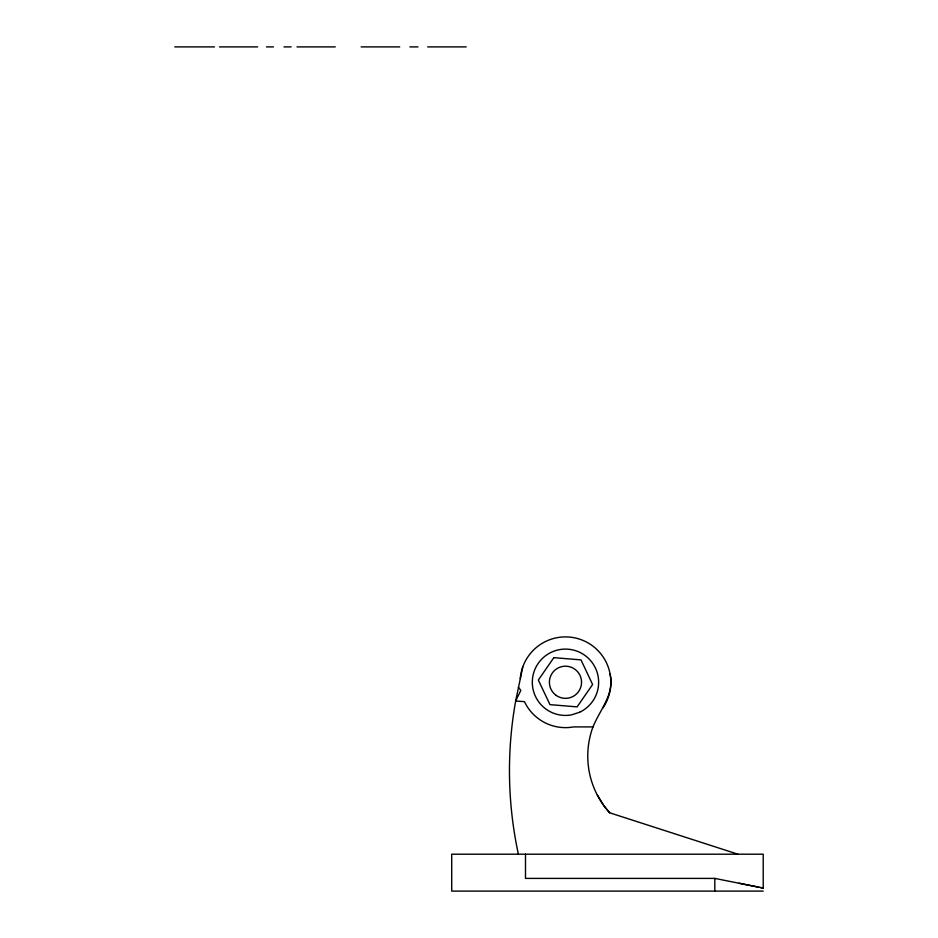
<?xml version="1.0" encoding="UTF-8"?>
<svg xmlns="http://www.w3.org/2000/svg" width="938" height="938" viewBox="0 0 938 938"><rect width="100%" height="100%" fill="white"/><g stroke="black" fill="none" stroke-linecap="round" stroke-linejoin="round"><path stroke-width="1.41" d="M522.771 666.977L515.666 700.991A394.957 394.957 0 0 0 518.386 854.201M737.948 854.201L609.63 812.777A84.361 84.361 0 0 1 590.823 733.61C595.958 713.15 615.316 696.852 610.11 674.152M174.785 46.9L214.497 46.9M219.527 46.9L257.645 46.9M266.451 46.9L273.462 46.9M283.98 46.9L291.12 46.9M296.994 46.9L335.265 46.9M361.142 46.9L399.729 46.9M409.859 46.9L417.996 46.9M427.705 46.9L466.209 46.9M593.097 726.903L573.587 726.903A45.364 45.364 0 0 1 524.459 701.647L515.666 700.991L520.836 690.38L518.386 687.237M763.215 891.1L451.706 891.1L451.706 854.201L763.215 854.201L763.215 888.075L714.815 878.402L525.491 878.402L525.491 854.201M760.425 887.524L763.215 888.075M739.015 883.233L758.936 887.219M609.63 812.777L603.697 805.449L597.342 794.92M714.815 878.402L714.815 891.1M520.262 678.549A45.364 45.364 0 0 1 580.774 639.552A45.364 45.364 0 0 1 602.771 708.096M553.842 657.655L538.342 680.038L549.973 704.637L577.105 706.877L592.605 684.494L580.974 659.883L553.842 657.655M579.649 712.247L571.406 714.897A33.158 33.158 0 0 1 533.394 673.847A33.158 33.158 0 0 1 586.66 656.752A33.158 33.158 0 0 1 579.649 712.247M556.316 695.492A16.087 16.087 0 0 0 581.501 683.579A16.087 16.087 0 0 0 558.602 667.727A16.087 16.087 0 0 0 556.316 695.492"/></g></svg>
